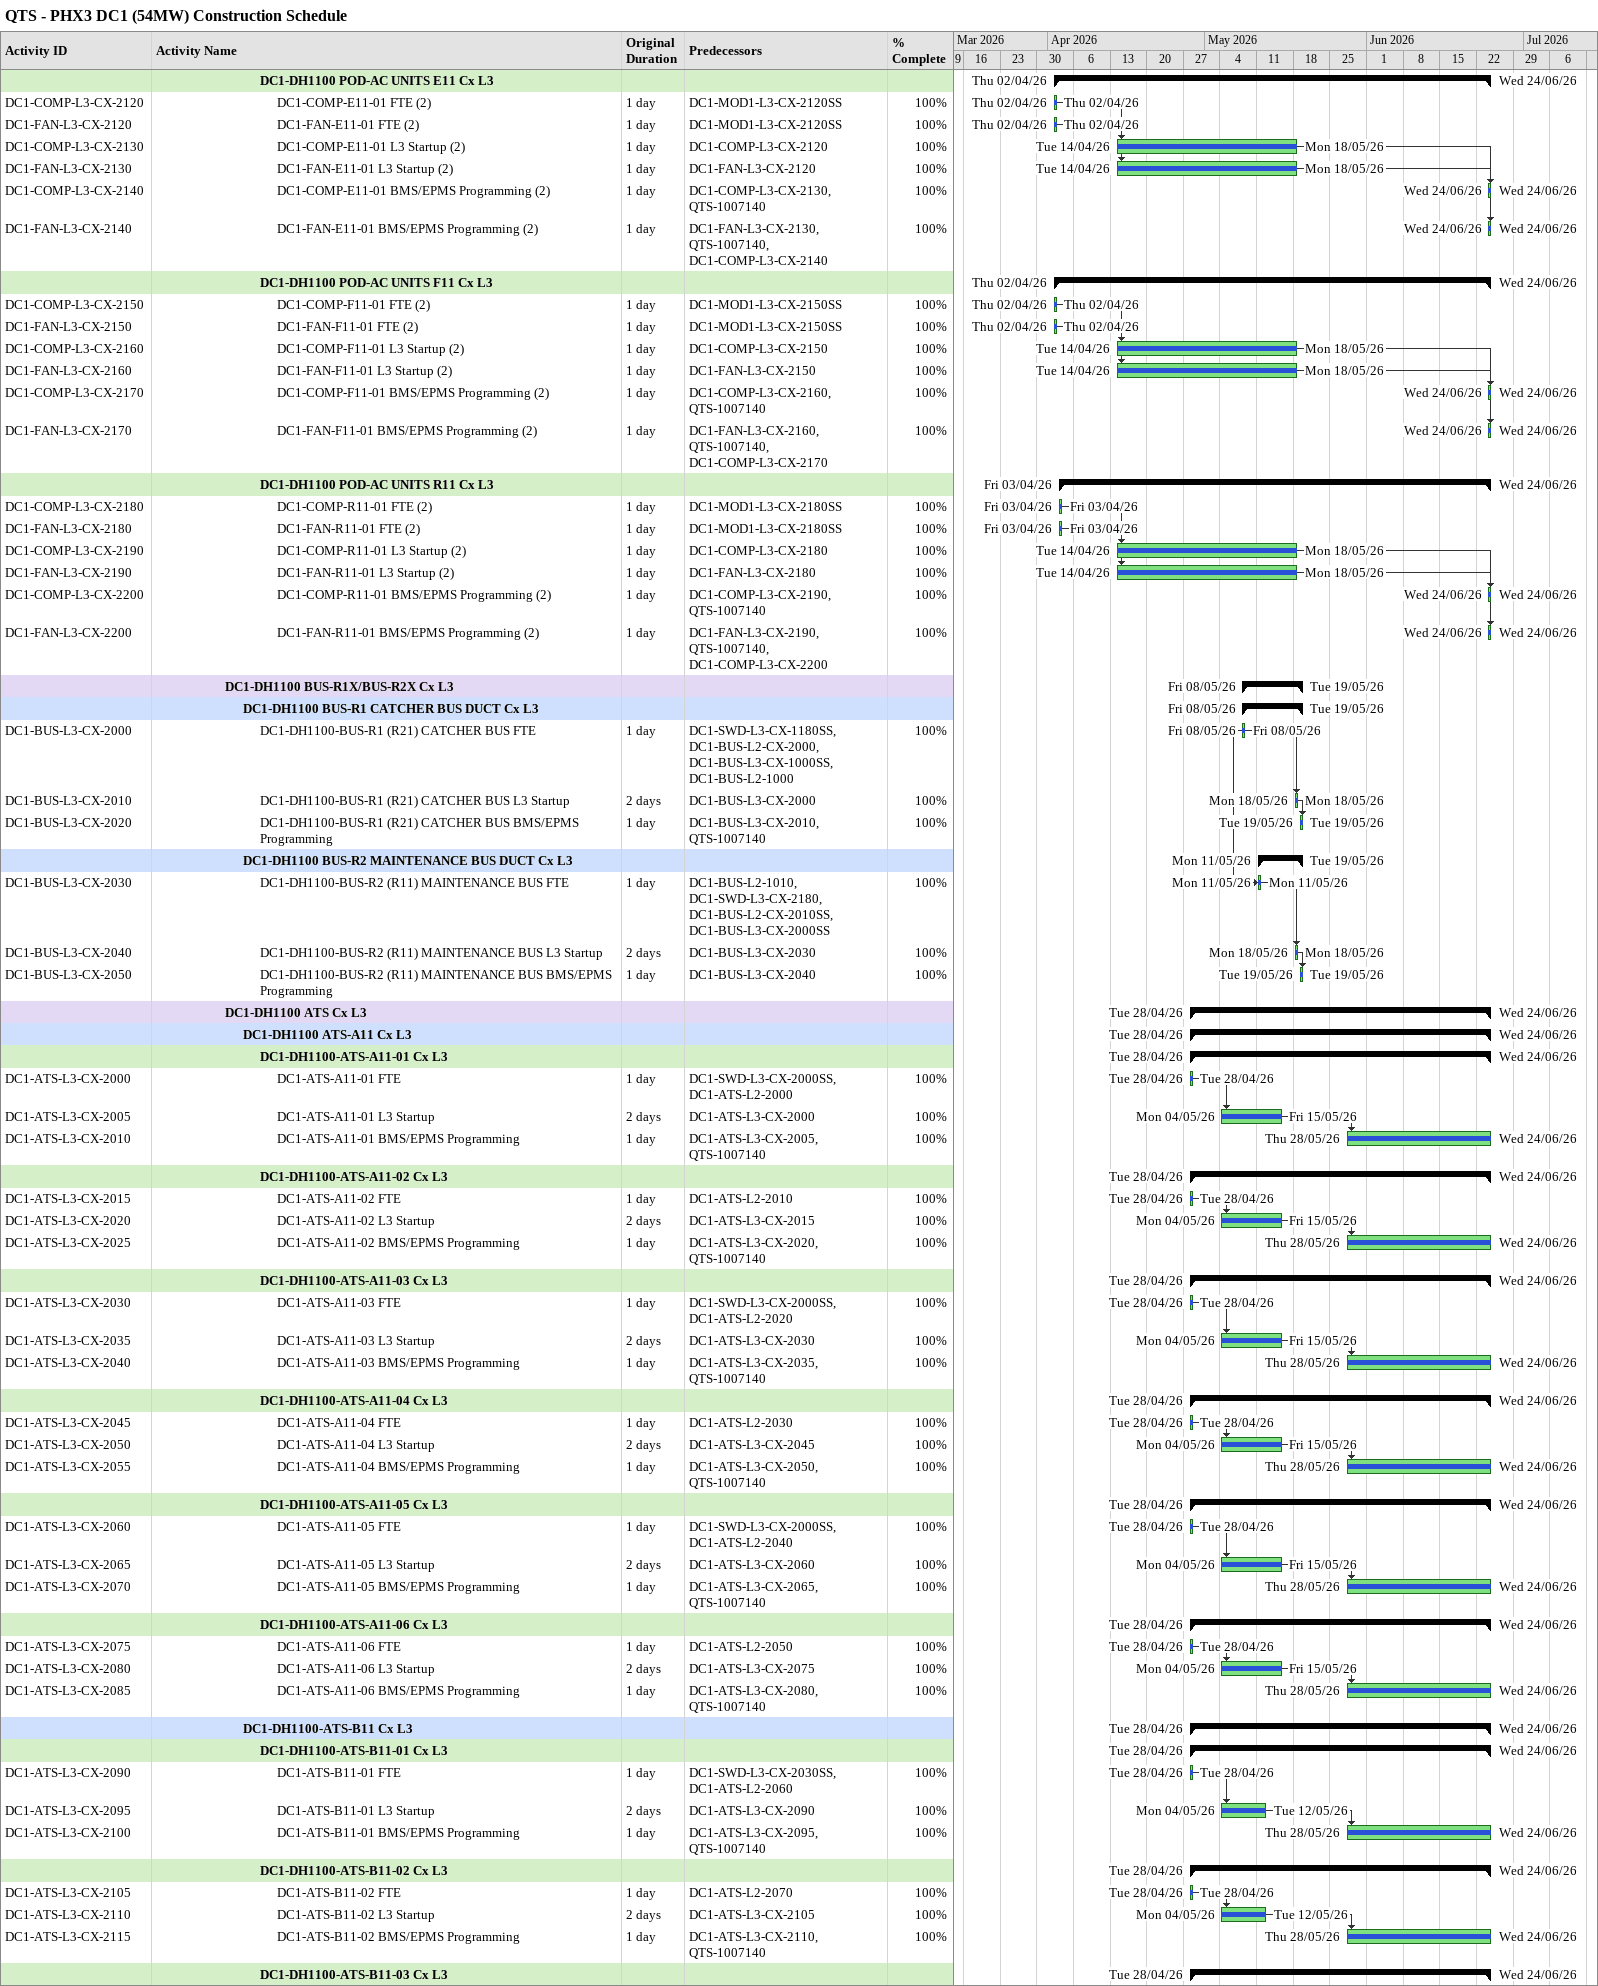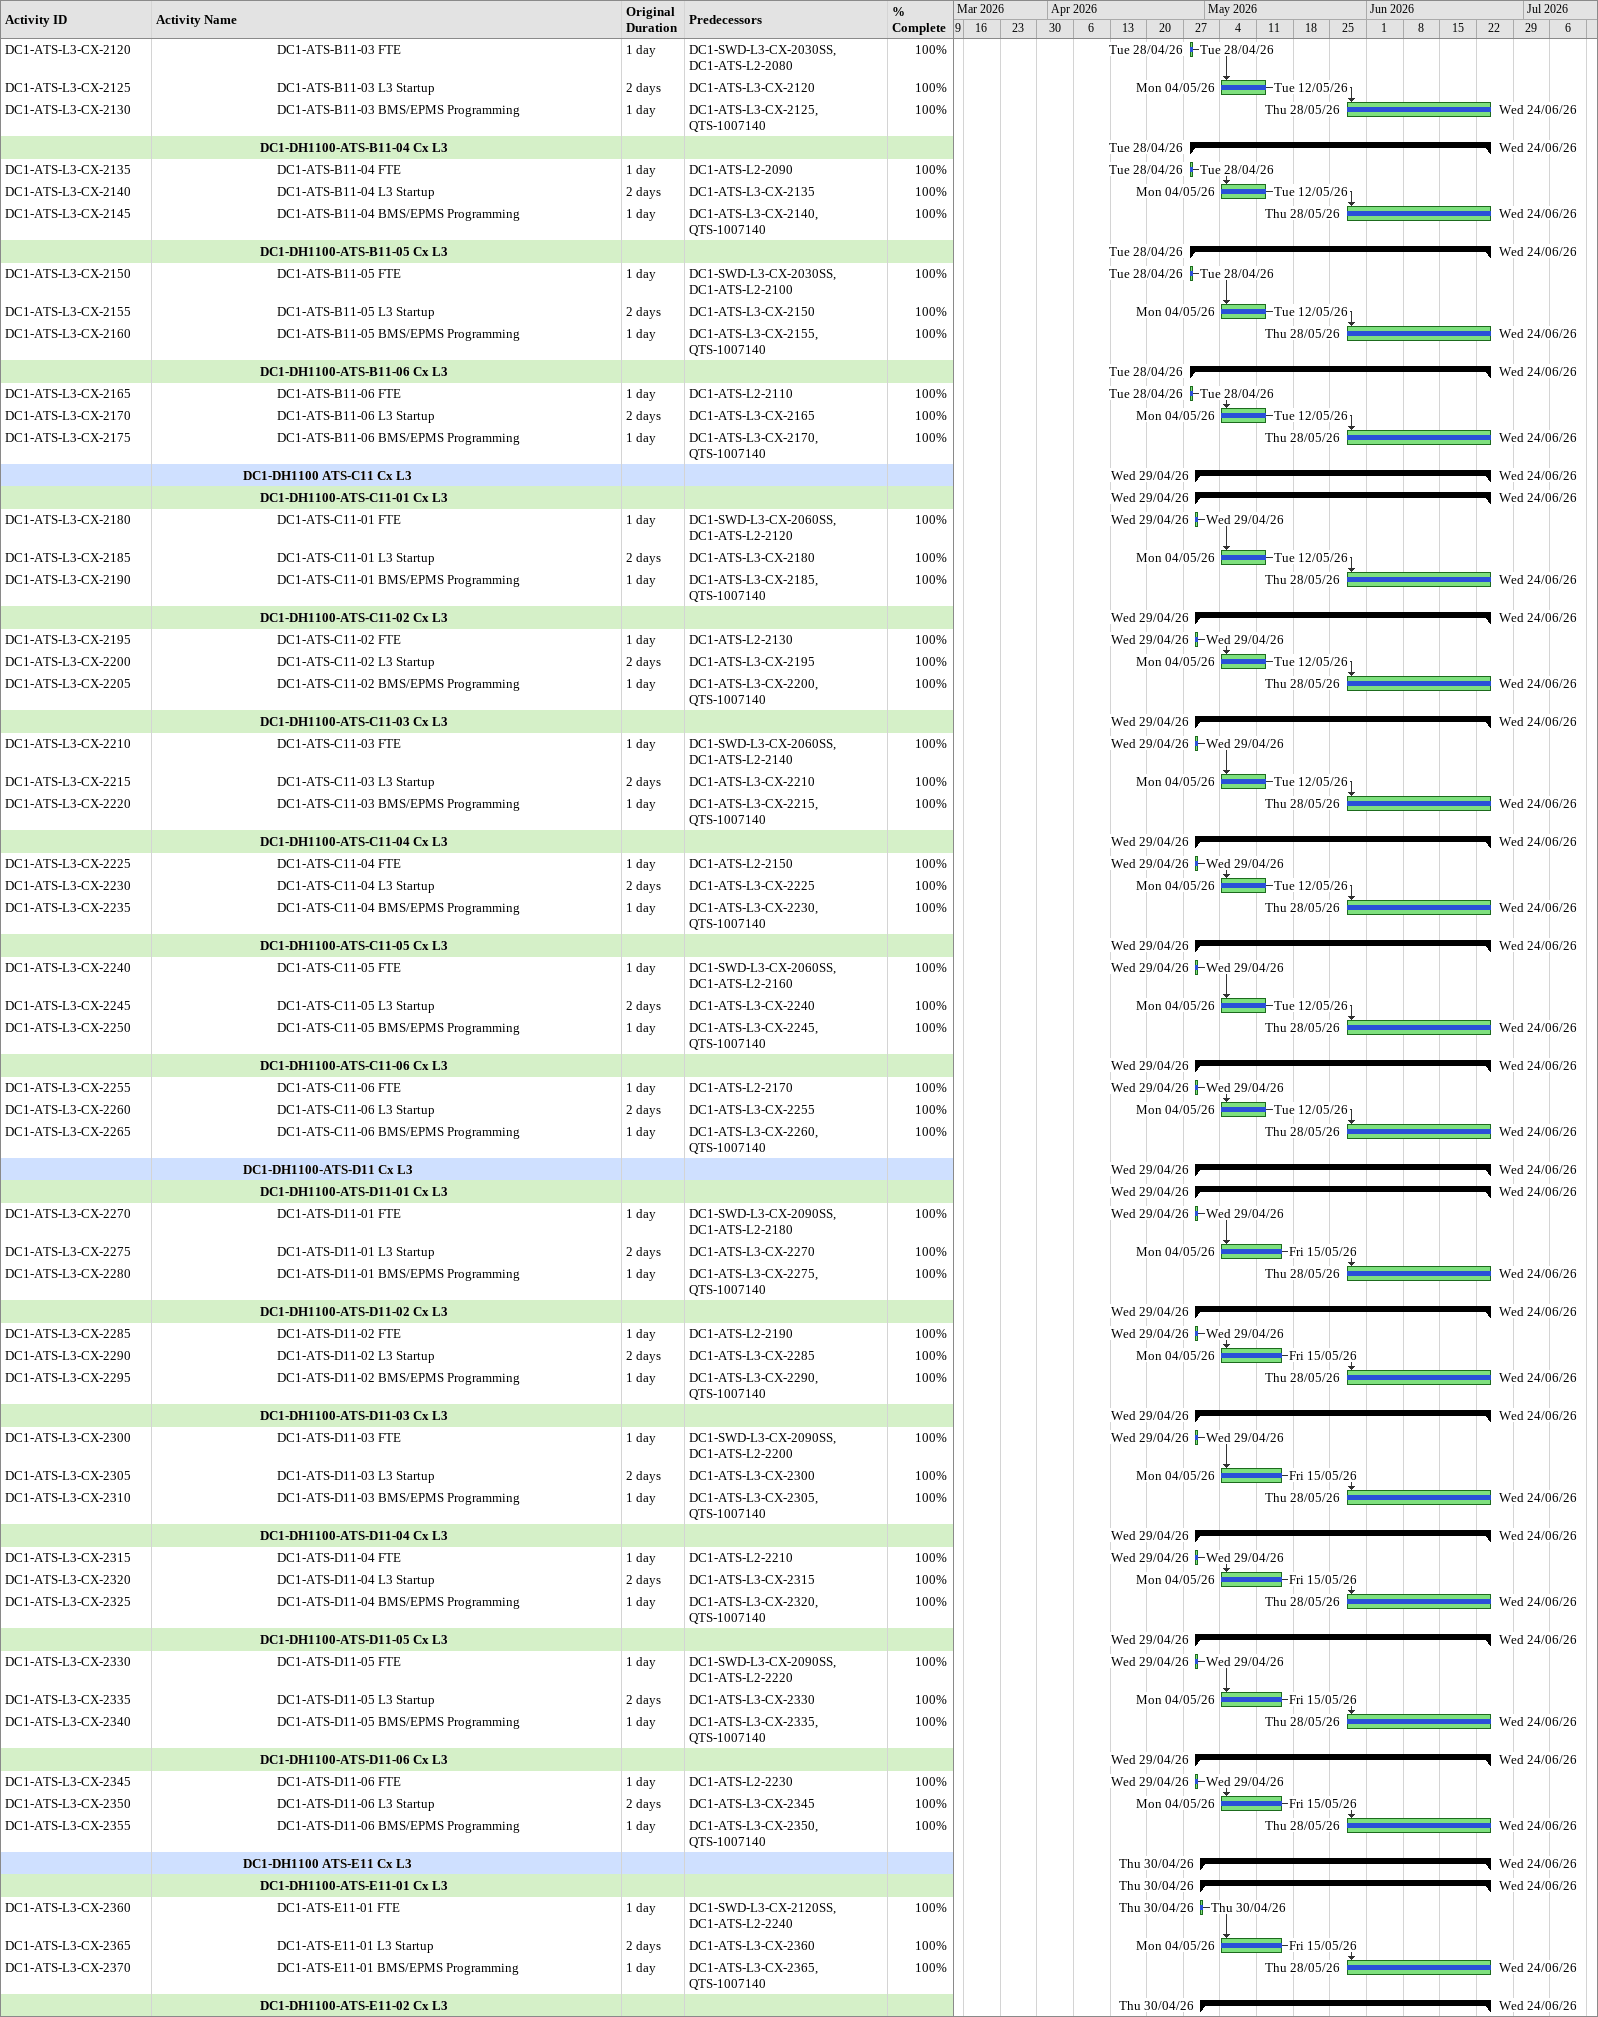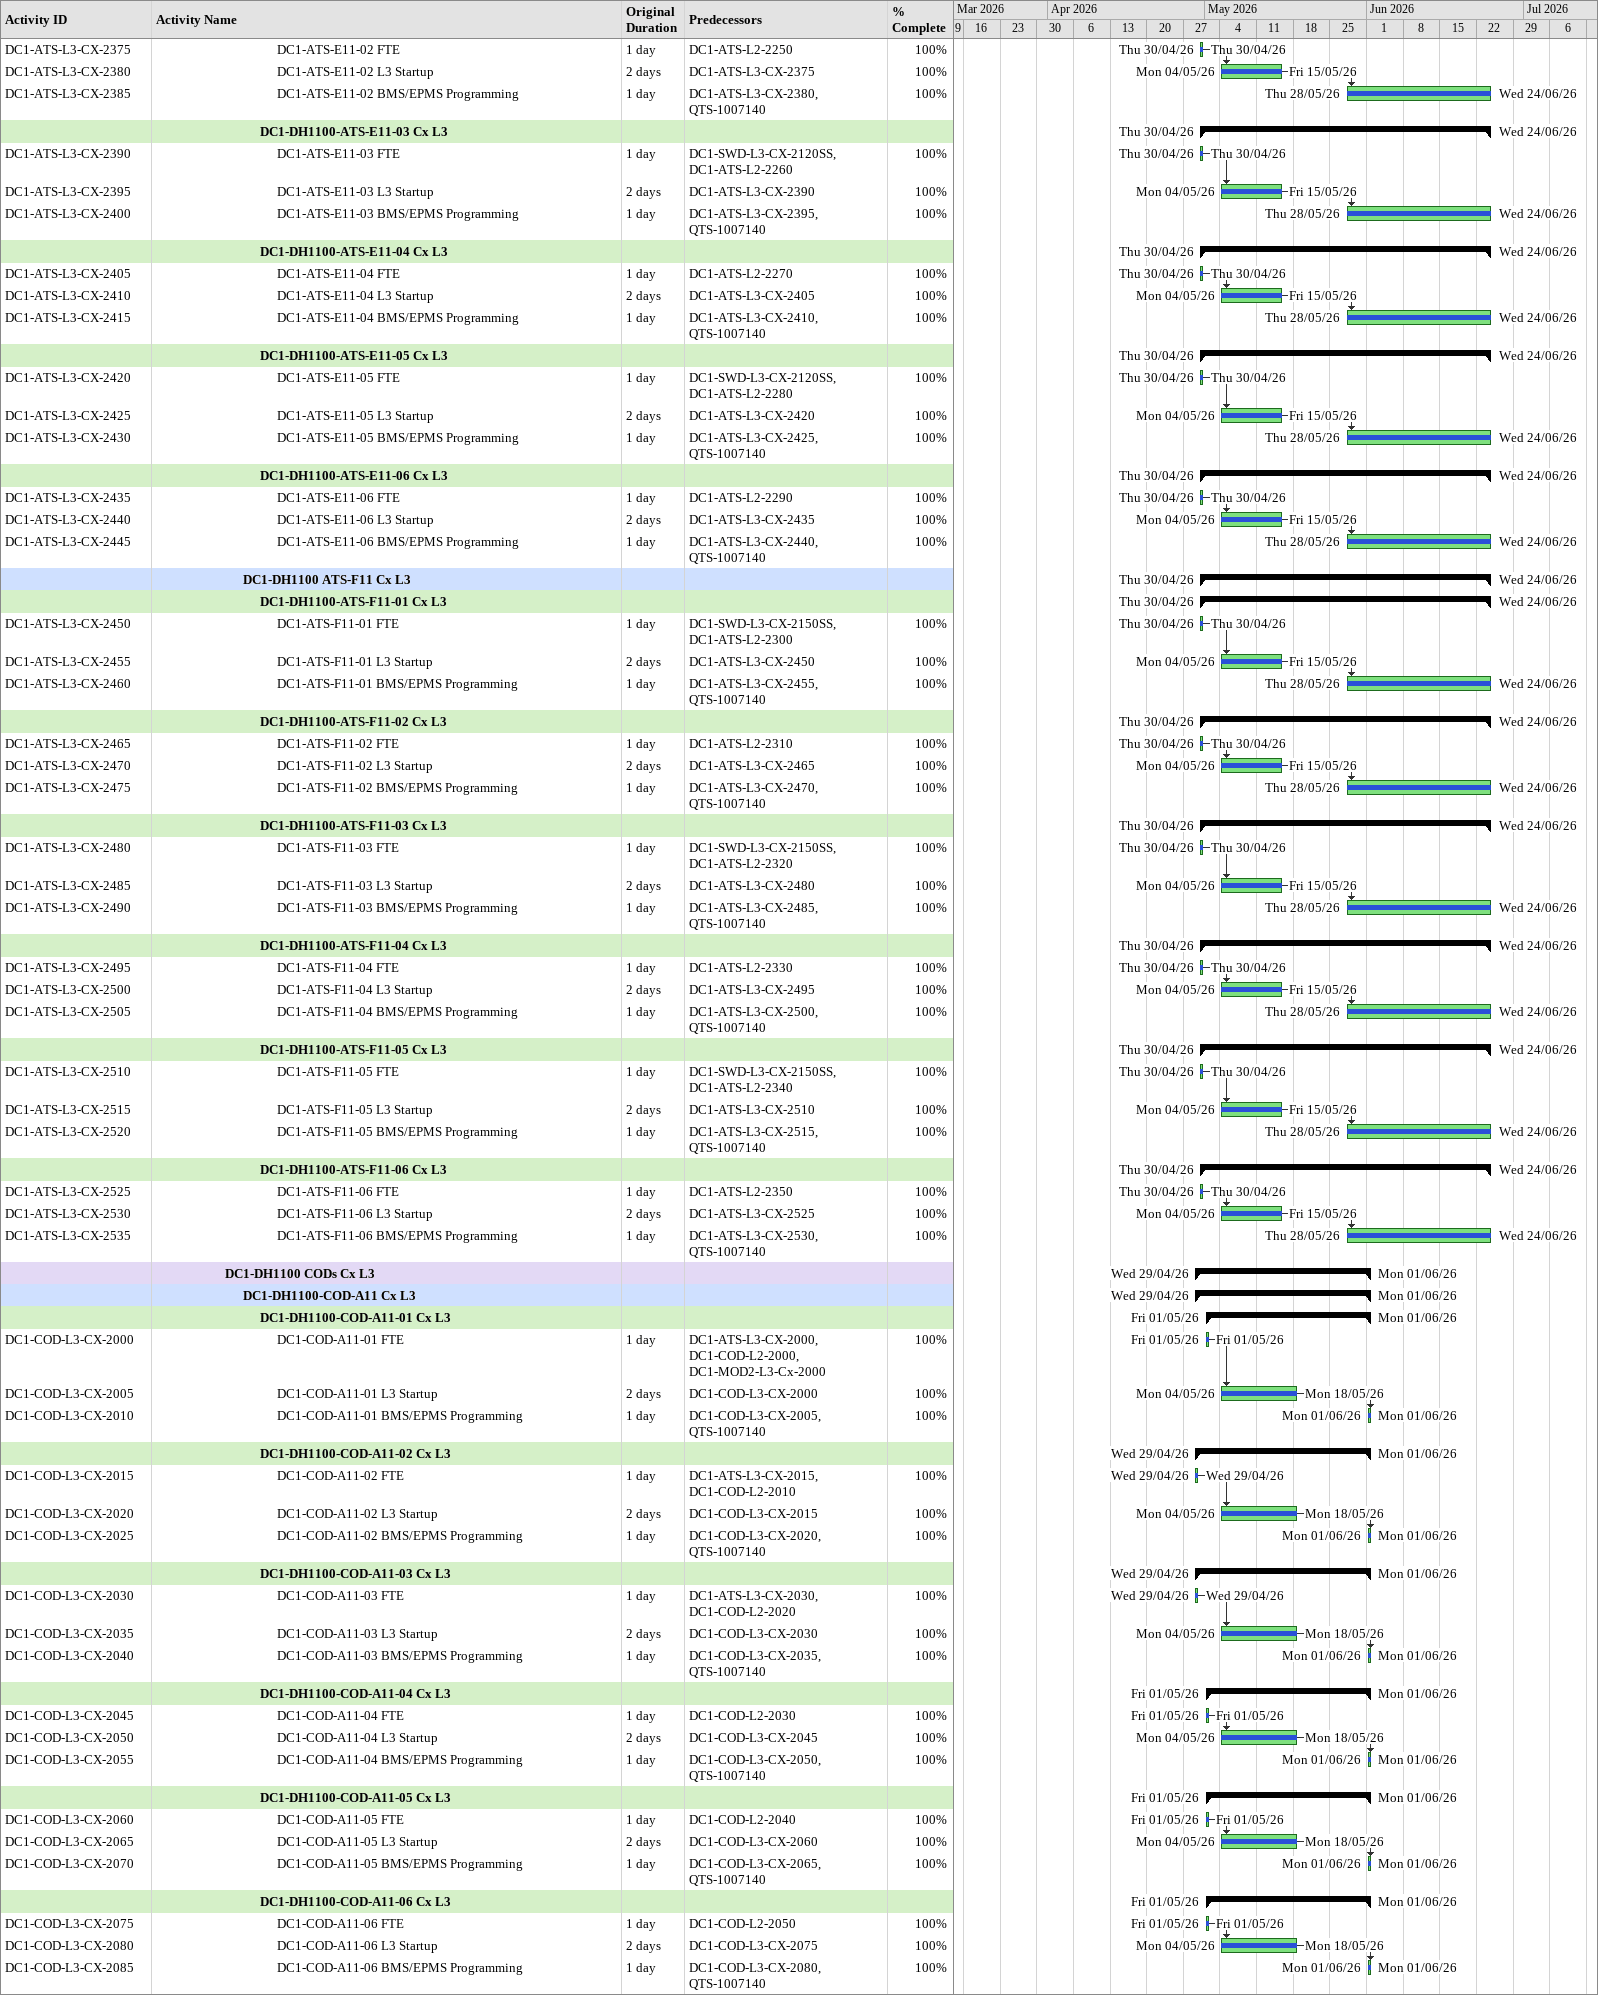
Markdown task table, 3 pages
QTS - PHX3 DC1 (54MW) Construction Schedule

| ID | Level | Task | Original duration | Start | Finish | Predecessors | % complete |
|---|---|---|---|---|---|---|---|
|  | 7 | **DC1-DH1100 POD-AC UNITS E11 Cx L3** |  | 2026-04-02 | 2026-06-24 |  |  |
| DC1-COMP-L3-CX-2120 | 8 | DC1-COMP-E11-01 FTE (2) | 1d | 2026-04-02 | 2026-04-02 | DC1-MOD1-L3-CX-2120SS | 100 |
| DC1-FAN-L3-CX-2120 | 8 | DC1-FAN-E11-01 FTE (2) | 1d | 2026-04-02 | 2026-04-02 | DC1-MOD1-L3-CX-2120SS | 100 |
| DC1-COMP-L3-CX-2130 | 8 | DC1-COMP-E11-01 L3 Startup (2) | 1d | 2026-04-14 | 2026-05-18 | DC1-COMP-L3-CX-2120 | 100 |
| DC1-FAN-L3-CX-2130 | 8 | DC1-FAN-E11-01 L3 Startup (2) | 1d | 2026-04-14 | 2026-05-18 | DC1-FAN-L3-CX-2120 | 100 |
| DC1-COMP-L3-CX-2140 | 8 | DC1-COMP-E11-01 BMS/EPMS Programming (2) | 1d | 2026-06-24 | 2026-06-24 | DC1-COMP-L3-CX-2130, QTS-1007140 | 100 |
| DC1-FAN-L3-CX-2140 | 8 | DC1-FAN-E11-01 BMS/EPMS Programming (2) | 1d | 2026-06-24 | 2026-06-24 | DC1-FAN-L3-CX-2130, QTS-1007140, DC1-COMP-L3-CX-2140 | 100 |
|  | 7 | **DC1-DH1100 POD-AC UNITS F11 Cx L3** |  | 2026-04-02 | 2026-06-24 |  |  |
| DC1-COMP-L3-CX-2150 | 8 | DC1-COMP-F11-01 FTE (2) | 1d | 2026-04-02 | 2026-04-02 | DC1-MOD1-L3-CX-2150SS | 100 |
| DC1-FAN-L3-CX-2150 | 8 | DC1-FAN-F11-01 FTE (2) | 1d | 2026-04-02 | 2026-04-02 | DC1-MOD1-L3-CX-2150SS | 100 |
| DC1-COMP-L3-CX-2160 | 8 | DC1-COMP-F11-01 L3 Startup (2) | 1d | 2026-04-14 | 2026-05-18 | DC1-COMP-L3-CX-2150 | 100 |
| DC1-FAN-L3-CX-2160 | 8 | DC1-FAN-F11-01 L3 Startup (2) | 1d | 2026-04-14 | 2026-05-18 | DC1-FAN-L3-CX-2150 | 100 |
| DC1-COMP-L3-CX-2170 | 8 | DC1-COMP-F11-01 BMS/EPMS Programming (2) | 1d | 2026-06-24 | 2026-06-24 | DC1-COMP-L3-CX-2160, QTS-1007140 | 100 |
| DC1-FAN-L3-CX-2170 | 8 | DC1-FAN-F11-01 BMS/EPMS Programming (2) | 1d | 2026-06-24 | 2026-06-24 | DC1-FAN-L3-CX-2160, QTS-1007140, DC1-COMP-L3-CX-2170 | 100 |
|  | 7 | **DC1-DH1100 POD-AC UNITS R11 Cx L3** |  | 2026-04-03 | 2026-06-24 |  |  |
| DC1-COMP-L3-CX-2180 | 8 | DC1-COMP-R11-01 FTE (2) | 1d | 2026-04-03 | 2026-04-03 | DC1-MOD1-L3-CX-2180SS | 100 |
| DC1-FAN-L3-CX-2180 | 8 | DC1-FAN-R11-01 FTE (2) | 1d | 2026-04-03 | 2026-04-03 | DC1-MOD1-L3-CX-2180SS | 100 |
| DC1-COMP-L3-CX-2190 | 8 | DC1-COMP-R11-01 L3 Startup (2) | 1d | 2026-04-14 | 2026-05-18 | DC1-COMP-L3-CX-2180 | 100 |
| DC1-FAN-L3-CX-2190 | 8 | DC1-FAN-R11-01 L3 Startup (2) | 1d | 2026-04-14 | 2026-05-18 | DC1-FAN-L3-CX-2180 | 100 |
| DC1-COMP-L3-CX-2200 | 8 | DC1-COMP-R11-01 BMS/EPMS Programming (2) | 1d | 2026-06-24 | 2026-06-24 | DC1-COMP-L3-CX-2190, QTS-1007140 | 100 |
| DC1-FAN-L3-CX-2200 | 8 | DC1-FAN-R11-01 BMS/EPMS Programming (2) | 1d | 2026-06-24 | 2026-06-24 | DC1-FAN-L3-CX-2190, QTS-1007140, DC1-COMP-L3-CX-2200 | 100 |
|  | 5 | **DC1-DH1100 BUS-R1X/BUS-R2X Cx L3** |  | 2026-05-08 | 2026-05-19 |  |  |
|  | 6 | **DC1-DH1100 BUS-R1 CATCHER BUS DUCT Cx L3** |  | 2026-05-08 | 2026-05-19 |  |  |
| DC1-BUS-L3-CX-2000 | 7 | DC1-DH1100-BUS-R1 (R21) CATCHER BUS FTE | 1d | 2026-05-08 | 2026-05-08 | DC1-SWD-L3-CX-1180SS, DC1-BUS-L2-CX-2000, DC1-BUS-L3-CX-1000SS, DC1-BUS-L2-1000 | 100 |
| DC1-BUS-L3-CX-2010 | 7 | DC1-DH1100-BUS-R1 (R21) CATCHER BUS L3 Startup | 2d | 2026-05-18 | 2026-05-18 | DC1-BUS-L3-CX-2000 | 100 |
| DC1-BUS-L3-CX-2020 | 7 | DC1-DH1100-BUS-R1 (R21) CATCHER BUS BMS/EPMS Programming | 1d | 2026-05-19 | 2026-05-19 | DC1-BUS-L3-CX-2010, QTS-1007140 | 100 |
|  | 6 | **DC1-DH1100 BUS-R2 MAINTENANCE BUS DUCT Cx L3** |  | 2026-05-11 | 2026-05-19 |  |  |
| DC1-BUS-L3-CX-2030 | 7 | DC1-DH1100-BUS-R2 (R11) MAINTENANCE BUS FTE | 1d | 2026-05-11 | 2026-05-11 | DC1-BUS-L2-1010, DC1-SWD-L3-CX-2180, DC1-BUS-L2-CX-2010SS, DC1-BUS-L3-CX-2000SS | 100 |
| DC1-BUS-L3-CX-2040 | 7 | DC1-DH1100-BUS-R2 (R11) MAINTENANCE BUS L3 Startup | 2d | 2026-05-18 | 2026-05-18 | DC1-BUS-L3-CX-2030 | 100 |
| DC1-BUS-L3-CX-2050 | 7 | DC1-DH1100-BUS-R2 (R11) MAINTENANCE BUS BMS/EPMS Programming | 1d | 2026-05-19 | 2026-05-19 | DC1-BUS-L3-CX-2040 | 100 |
|  | 5 | **DC1-DH1100 ATS Cx L3** |  | 2026-04-28 | 2026-06-24 |  |  |
|  | 6 | **DC1-DH1100 ATS-A11 Cx L3** |  | 2026-04-28 | 2026-06-24 |  |  |
|  | 7 | **DC1-DH1100-ATS-A11-01 Cx L3** |  | 2026-04-28 | 2026-06-24 |  |  |
| DC1-ATS-L3-CX-2000 | 8 | DC1-ATS-A11-01 FTE | 1d | 2026-04-28 | 2026-04-28 | DC1-SWD-L3-CX-2000SS, DC1-ATS-L2-2000 | 100 |
| DC1-ATS-L3-CX-2005 | 8 | DC1-ATS-A11-01 L3 Startup | 2d | 2026-05-04 | 2026-05-15 | DC1-ATS-L3-CX-2000 | 100 |
| DC1-ATS-L3-CX-2010 | 8 | DC1-ATS-A11-01 BMS/EPMS Programming | 1d | 2026-05-28 | 2026-06-24 | DC1-ATS-L3-CX-2005, QTS-1007140 | 100 |
|  | 7 | **DC1-DH1100-ATS-A11-02 Cx L3** |  | 2026-04-28 | 2026-06-24 |  |  |
| DC1-ATS-L3-CX-2015 | 8 | DC1-ATS-A11-02 FTE | 1d | 2026-04-28 | 2026-04-28 | DC1-ATS-L2-2010 | 100 |
| DC1-ATS-L3-CX-2020 | 8 | DC1-ATS-A11-02 L3 Startup | 2d | 2026-05-04 | 2026-05-15 | DC1-ATS-L3-CX-2015 | 100 |
| DC1-ATS-L3-CX-2025 | 8 | DC1-ATS-A11-02 BMS/EPMS Programming | 1d | 2026-05-28 | 2026-06-24 | DC1-ATS-L3-CX-2020, QTS-1007140 | 100 |
|  | 7 | **DC1-DH1100-ATS-A11-03 Cx L3** |  | 2026-04-28 | 2026-06-24 |  |  |
| DC1-ATS-L3-CX-2030 | 8 | DC1-ATS-A11-03 FTE | 1d | 2026-04-28 | 2026-04-28 | DC1-SWD-L3-CX-2000SS, DC1-ATS-L2-2020 | 100 |
| DC1-ATS-L3-CX-2035 | 8 | DC1-ATS-A11-03 L3 Startup | 2d | 2026-05-04 | 2026-05-15 | DC1-ATS-L3-CX-2030 | 100 |
| DC1-ATS-L3-CX-2040 | 8 | DC1-ATS-A11-03 BMS/EPMS Programming | 1d | 2026-05-28 | 2026-06-24 | DC1-ATS-L3-CX-2035, QTS-1007140 | 100 |
|  | 7 | **DC1-DH1100-ATS-A11-04 Cx L3** |  | 2026-04-28 | 2026-06-24 |  |  |
| DC1-ATS-L3-CX-2045 | 8 | DC1-ATS-A11-04 FTE | 1d | 2026-04-28 | 2026-04-28 | DC1-ATS-L2-2030 | 100 |
| DC1-ATS-L3-CX-2050 | 8 | DC1-ATS-A11-04 L3 Startup | 2d | 2026-05-04 | 2026-05-15 | DC1-ATS-L3-CX-2045 | 100 |
| DC1-ATS-L3-CX-2055 | 8 | DC1-ATS-A11-04 BMS/EPMS Programming | 1d | 2026-05-28 | 2026-06-24 | DC1-ATS-L3-CX-2050, QTS-1007140 | 100 |
|  | 7 | **DC1-DH1100-ATS-A11-05 Cx L3** |  | 2026-04-28 | 2026-06-24 |  |  |
| DC1-ATS-L3-CX-2060 | 8 | DC1-ATS-A11-05 FTE | 1d | 2026-04-28 | 2026-04-28 | DC1-SWD-L3-CX-2000SS, DC1-ATS-L2-2040 | 100 |
| DC1-ATS-L3-CX-2065 | 8 | DC1-ATS-A11-05 L3 Startup | 2d | 2026-05-04 | 2026-05-15 | DC1-ATS-L3-CX-2060 | 100 |
| DC1-ATS-L3-CX-2070 | 8 | DC1-ATS-A11-05 BMS/EPMS Programming | 1d | 2026-05-28 | 2026-06-24 | DC1-ATS-L3-CX-2065, QTS-1007140 | 100 |
|  | 7 | **DC1-DH1100-ATS-A11-06 Cx L3** |  | 2026-04-28 | 2026-06-24 |  |  |
| DC1-ATS-L3-CX-2075 | 8 | DC1-ATS-A11-06 FTE | 1d | 2026-04-28 | 2026-04-28 | DC1-ATS-L2-2050 | 100 |
| DC1-ATS-L3-CX-2080 | 8 | DC1-ATS-A11-06 L3 Startup | 2d | 2026-05-04 | 2026-05-15 | DC1-ATS-L3-CX-2075 | 100 |
| DC1-ATS-L3-CX-2085 | 8 | DC1-ATS-A11-06 BMS/EPMS Programming | 1d | 2026-05-28 | 2026-06-24 | DC1-ATS-L3-CX-2080, QTS-1007140 | 100 |
|  | 6 | **DC1-DH1100-ATS-B11 Cx L3** |  | 2026-04-28 | 2026-06-24 |  |  |
|  | 7 | **DC1-DH1100-ATS-B11-01 Cx L3** |  | 2026-04-28 | 2026-06-24 |  |  |
| DC1-ATS-L3-CX-2090 | 8 | DC1-ATS-B11-01 FTE | 1d | 2026-04-28 | 2026-04-28 | DC1-SWD-L3-CX-2030SS, DC1-ATS-L2-2060 | 100 |
| DC1-ATS-L3-CX-2095 | 8 | DC1-ATS-B11-01 L3 Startup | 2d | 2026-05-04 | 2026-05-12 | DC1-ATS-L3-CX-2090 | 100 |
| DC1-ATS-L3-CX-2100 | 8 | DC1-ATS-B11-01 BMS/EPMS Programming | 1d | 2026-05-28 | 2026-06-24 | DC1-ATS-L3-CX-2095, QTS-1007140 | 100 |
|  | 7 | **DC1-DH1100-ATS-B11-02 Cx L3** |  | 2026-04-28 | 2026-06-24 |  |  |
| DC1-ATS-L3-CX-2105 | 8 | DC1-ATS-B11-02 FTE | 1d | 2026-04-28 | 2026-04-28 | DC1-ATS-L2-2070 | 100 |
| DC1-ATS-L3-CX-2110 | 8 | DC1-ATS-B11-02 L3 Startup | 2d | 2026-05-04 | 2026-05-12 | DC1-ATS-L3-CX-2105 | 100 |
| DC1-ATS-L3-CX-2115 | 8 | DC1-ATS-B11-02 BMS/EPMS Programming | 1d | 2026-05-28 | 2026-06-24 | DC1-ATS-L3-CX-2110, QTS-1007140 | 100 |
|  | 7 | **DC1-DH1100-ATS-B11-03 Cx L3** |  | 2026-04-28 | 2026-06-24 |  |  |
| DC1-ATS-L3-CX-2120 | 8 | DC1-ATS-B11-03 FTE | 1d | 2026-04-28 | 2026-04-28 | DC1-SWD-L3-CX-2030SS, DC1-ATS-L2-2080 | 100 |
| DC1-ATS-L3-CX-2125 | 8 | DC1-ATS-B11-03 L3 Startup | 2d | 2026-05-04 | 2026-05-12 | DC1-ATS-L3-CX-2120 | 100 |
| DC1-ATS-L3-CX-2130 | 8 | DC1-ATS-B11-03 BMS/EPMS Programming | 1d | 2026-05-28 | 2026-06-24 | DC1-ATS-L3-CX-2125, QTS-1007140 | 100 |
|  | 7 | **DC1-DH1100-ATS-B11-04 Cx L3** |  | 2026-04-28 | 2026-06-24 |  |  |
| DC1-ATS-L3-CX-2135 | 8 | DC1-ATS-B11-04 FTE | 1d | 2026-04-28 | 2026-04-28 | DC1-ATS-L2-2090 | 100 |
| DC1-ATS-L3-CX-2140 | 8 | DC1-ATS-B11-04 L3 Startup | 2d | 2026-05-04 | 2026-05-12 | DC1-ATS-L3-CX-2135 | 100 |
| DC1-ATS-L3-CX-2145 | 8 | DC1-ATS-B11-04 BMS/EPMS Programming | 1d | 2026-05-28 | 2026-06-24 | DC1-ATS-L3-CX-2140, QTS-1007140 | 100 |
|  | 7 | **DC1-DH1100-ATS-B11-05 Cx L3** |  | 2026-04-28 | 2026-06-24 |  |  |
| DC1-ATS-L3-CX-2150 | 8 | DC1-ATS-B11-05 FTE | 1d | 2026-04-28 | 2026-04-28 | DC1-SWD-L3-CX-2030SS, DC1-ATS-L2-2100 | 100 |
| DC1-ATS-L3-CX-2155 | 8 | DC1-ATS-B11-05 L3 Startup | 2d | 2026-05-04 | 2026-05-12 | DC1-ATS-L3-CX-2150 | 100 |
| DC1-ATS-L3-CX-2160 | 8 | DC1-ATS-B11-05 BMS/EPMS Programming | 1d | 2026-05-28 | 2026-06-24 | DC1-ATS-L3-CX-2155, QTS-1007140 | 100 |
|  | 7 | **DC1-DH1100-ATS-B11-06 Cx L3** |  | 2026-04-28 | 2026-06-24 |  |  |
| DC1-ATS-L3-CX-2165 | 8 | DC1-ATS-B11-06 FTE | 1d | 2026-04-28 | 2026-04-28 | DC1-ATS-L2-2110 | 100 |
| DC1-ATS-L3-CX-2170 | 8 | DC1-ATS-B11-06 L3 Startup | 2d | 2026-05-04 | 2026-05-12 | DC1-ATS-L3-CX-2165 | 100 |
| DC1-ATS-L3-CX-2175 | 8 | DC1-ATS-B11-06 BMS/EPMS Programming | 1d | 2026-05-28 | 2026-06-24 | DC1-ATS-L3-CX-2170, QTS-1007140 | 100 |
|  | 6 | **DC1-DH1100 ATS-C11 Cx L3** |  | 2026-04-29 | 2026-06-24 |  |  |
|  | 7 | **DC1-DH1100-ATS-C11-01 Cx L3** |  | 2026-04-29 | 2026-06-24 |  |  |
| DC1-ATS-L3-CX-2180 | 8 | DC1-ATS-C11-01 FTE | 1d | 2026-04-29 | 2026-04-29 | DC1-SWD-L3-CX-2060SS, DC1-ATS-L2-2120 | 100 |
| DC1-ATS-L3-CX-2185 | 8 | DC1-ATS-C11-01 L3 Startup | 2d | 2026-05-04 | 2026-05-12 | DC1-ATS-L3-CX-2180 | 100 |
| DC1-ATS-L3-CX-2190 | 8 | DC1-ATS-C11-01 BMS/EPMS Programming | 1d | 2026-05-28 | 2026-06-24 | DC1-ATS-L3-CX-2185, QTS-1007140 | 100 |
|  | 7 | **DC1-DH1100-ATS-C11-02 Cx L3** |  | 2026-04-29 | 2026-06-24 |  |  |
| DC1-ATS-L3-CX-2195 | 8 | DC1-ATS-C11-02 FTE | 1d | 2026-04-29 | 2026-04-29 | DC1-ATS-L2-2130 | 100 |
| DC1-ATS-L3-CX-2200 | 8 | DC1-ATS-C11-02 L3 Startup | 2d | 2026-05-04 | 2026-05-12 | DC1-ATS-L3-CX-2195 | 100 |
| DC1-ATS-L3-CX-2205 | 8 | DC1-ATS-C11-02 BMS/EPMS Programming | 1d | 2026-05-28 | 2026-06-24 | DC1-ATS-L3-CX-2200, QTS-1007140 | 100 |
|  | 7 | **DC1-DH1100-ATS-C11-03 Cx L3** |  | 2026-04-29 | 2026-06-24 |  |  |
| DC1-ATS-L3-CX-2210 | 8 | DC1-ATS-C11-03 FTE | 1d | 2026-04-29 | 2026-04-29 | DC1-SWD-L3-CX-2060SS, DC1-ATS-L2-2140 | 100 |
| DC1-ATS-L3-CX-2215 | 8 | DC1-ATS-C11-03 L3 Startup | 2d | 2026-05-04 | 2026-05-12 | DC1-ATS-L3-CX-2210 | 100 |
| DC1-ATS-L3-CX-2220 | 8 | DC1-ATS-C11-03 BMS/EPMS Programming | 1d | 2026-05-28 | 2026-06-24 | DC1-ATS-L3-CX-2215, QTS-1007140 | 100 |
|  | 7 | **DC1-DH1100-ATS-C11-04 Cx L3** |  | 2026-04-29 | 2026-06-24 |  |  |
| DC1-ATS-L3-CX-2225 | 8 | DC1-ATS-C11-04 FTE | 1d | 2026-04-29 | 2026-04-29 | DC1-ATS-L2-2150 | 100 |
| DC1-ATS-L3-CX-2230 | 8 | DC1-ATS-C11-04 L3 Startup | 2d | 2026-05-04 | 2026-05-12 | DC1-ATS-L3-CX-2225 | 100 |
| DC1-ATS-L3-CX-2235 | 8 | DC1-ATS-C11-04 BMS/EPMS Programming | 1d | 2026-05-28 | 2026-06-24 | DC1-ATS-L3-CX-2230, QTS-1007140 | 100 |
|  | 7 | **DC1-DH1100-ATS-C11-05 Cx L3** |  | 2026-04-29 | 2026-06-24 |  |  |
| DC1-ATS-L3-CX-2240 | 8 | DC1-ATS-C11-05 FTE | 1d | 2026-04-29 | 2026-04-29 | DC1-SWD-L3-CX-2060SS, DC1-ATS-L2-2160 | 100 |
| DC1-ATS-L3-CX-2245 | 8 | DC1-ATS-C11-05 L3 Startup | 2d | 2026-05-04 | 2026-05-12 | DC1-ATS-L3-CX-2240 | 100 |
| DC1-ATS-L3-CX-2250 | 8 | DC1-ATS-C11-05 BMS/EPMS Programming | 1d | 2026-05-28 | 2026-06-24 | DC1-ATS-L3-CX-2245, QTS-1007140 | 100 |
|  | 7 | **DC1-DH1100-ATS-C11-06 Cx L3** |  | 2026-04-29 | 2026-06-24 |  |  |
| DC1-ATS-L3-CX-2255 | 8 | DC1-ATS-C11-06 FTE | 1d | 2026-04-29 | 2026-04-29 | DC1-ATS-L2-2170 | 100 |
| DC1-ATS-L3-CX-2260 | 8 | DC1-ATS-C11-06 L3 Startup | 2d | 2026-05-04 | 2026-05-12 | DC1-ATS-L3-CX-2255 | 100 |
| DC1-ATS-L3-CX-2265 | 8 | DC1-ATS-C11-06 BMS/EPMS Programming | 1d | 2026-05-28 | 2026-06-24 | DC1-ATS-L3-CX-2260, QTS-1007140 | 100 |
|  | 6 | **DC1-DH1100-ATS-D11 Cx L3** |  | 2026-04-29 | 2026-06-24 |  |  |
|  | 7 | **DC1-DH1100-ATS-D11-01 Cx L3** |  | 2026-04-29 | 2026-06-24 |  |  |
| DC1-ATS-L3-CX-2270 | 8 | DC1-ATS-D11-01 FTE | 1d | 2026-04-29 | 2026-04-29 | DC1-SWD-L3-CX-2090SS, DC1-ATS-L2-2180 | 100 |
| DC1-ATS-L3-CX-2275 | 8 | DC1-ATS-D11-01 L3 Startup | 2d | 2026-05-04 | 2026-05-15 | DC1-ATS-L3-CX-2270 | 100 |
| DC1-ATS-L3-CX-2280 | 8 | DC1-ATS-D11-01 BMS/EPMS Programming | 1d | 2026-05-28 | 2026-06-24 | DC1-ATS-L3-CX-2275, QTS-1007140 | 100 |
|  | 7 | **DC1-DH1100-ATS-D11-02 Cx L3** |  | 2026-04-29 | 2026-06-24 |  |  |
| DC1-ATS-L3-CX-2285 | 8 | DC1-ATS-D11-02 FTE | 1d | 2026-04-29 | 2026-04-29 | DC1-ATS-L2-2190 | 100 |
| DC1-ATS-L3-CX-2290 | 8 | DC1-ATS-D11-02 L3 Startup | 2d | 2026-05-04 | 2026-05-15 | DC1-ATS-L3-CX-2285 | 100 |
| DC1-ATS-L3-CX-2295 | 8 | DC1-ATS-D11-02 BMS/EPMS Programming | 1d | 2026-05-28 | 2026-06-24 | DC1-ATS-L3-CX-2290, QTS-1007140 | 100 |
|  | 7 | **DC1-DH1100-ATS-D11-03 Cx L3** |  | 2026-04-29 | 2026-06-24 |  |  |
| DC1-ATS-L3-CX-2300 | 8 | DC1-ATS-D11-03 FTE | 1d | 2026-04-29 | 2026-04-29 | DC1-SWD-L3-CX-2090SS, DC1-ATS-L2-2200 | 100 |
| DC1-ATS-L3-CX-2305 | 8 | DC1-ATS-D11-03 L3 Startup | 2d | 2026-05-04 | 2026-05-15 | DC1-ATS-L3-CX-2300 | 100 |
| DC1-ATS-L3-CX-2310 | 8 | DC1-ATS-D11-03 BMS/EPMS Programming | 1d | 2026-05-28 | 2026-06-24 | DC1-ATS-L3-CX-2305, QTS-1007140 | 100 |
|  | 7 | **DC1-DH1100-ATS-D11-04 Cx L3** |  | 2026-04-29 | 2026-06-24 |  |  |
| DC1-ATS-L3-CX-2315 | 8 | DC1-ATS-D11-04 FTE | 1d | 2026-04-29 | 2026-04-29 | DC1-ATS-L2-2210 | 100 |
| DC1-ATS-L3-CX-2320 | 8 | DC1-ATS-D11-04 L3 Startup | 2d | 2026-05-04 | 2026-05-15 | DC1-ATS-L3-CX-2315 | 100 |
| DC1-ATS-L3-CX-2325 | 8 | DC1-ATS-D11-04 BMS/EPMS Programming | 1d | 2026-05-28 | 2026-06-24 | DC1-ATS-L3-CX-2320, QTS-1007140 | 100 |
|  | 7 | **DC1-DH1100-ATS-D11-05 Cx L3** |  | 2026-04-29 | 2026-06-24 |  |  |
| DC1-ATS-L3-CX-2330 | 8 | DC1-ATS-D11-05 FTE | 1d | 2026-04-29 | 2026-04-29 | DC1-SWD-L3-CX-2090SS, DC1-ATS-L2-2220 | 100 |
| DC1-ATS-L3-CX-2335 | 8 | DC1-ATS-D11-05 L3 Startup | 2d | 2026-05-04 | 2026-05-15 | DC1-ATS-L3-CX-2330 | 100 |
| DC1-ATS-L3-CX-2340 | 8 | DC1-ATS-D11-05 BMS/EPMS Programming | 1d | 2026-05-28 | 2026-06-24 | DC1-ATS-L3-CX-2335, QTS-1007140 | 100 |
|  | 7 | **DC1-DH1100-ATS-D11-06 Cx L3** |  | 2026-04-29 | 2026-06-24 |  |  |
| DC1-ATS-L3-CX-2345 | 8 | DC1-ATS-D11-06 FTE | 1d | 2026-04-29 | 2026-04-29 | DC1-ATS-L2-2230 | 100 |
| DC1-ATS-L3-CX-2350 | 8 | DC1-ATS-D11-06 L3 Startup | 2d | 2026-05-04 | 2026-05-15 | DC1-ATS-L3-CX-2345 | 100 |
| DC1-ATS-L3-CX-2355 | 8 | DC1-ATS-D11-06 BMS/EPMS Programming | 1d | 2026-05-28 | 2026-06-24 | DC1-ATS-L3-CX-2350, QTS-1007140 | 100 |
|  | 6 | **DC1-DH1100 ATS-E11 Cx L3** |  | 2026-04-30 | 2026-06-24 |  |  |
|  | 7 | **DC1-DH1100-ATS-E11-01 Cx L3** |  | 2026-04-30 | 2026-06-24 |  |  |
| DC1-ATS-L3-CX-2360 | 8 | DC1-ATS-E11-01 FTE | 1d | 2026-04-30 | 2026-04-30 | DC1-SWD-L3-CX-2120SS, DC1-ATS-L2-2240 | 100 |
| DC1-ATS-L3-CX-2365 | 8 | DC1-ATS-E11-01 L3 Startup | 2d | 2026-05-04 | 2026-05-15 | DC1-ATS-L3-CX-2360 | 100 |
| DC1-ATS-L3-CX-2370 | 8 | DC1-ATS-E11-01 BMS/EPMS Programming | 1d | 2026-05-28 | 2026-06-24 | DC1-ATS-L3-CX-2365, QTS-1007140 | 100 |
|  | 7 | **DC1-DH1100-ATS-E11-02 Cx L3** |  | 2026-04-30 | 2026-06-24 |  |  |
| DC1-ATS-L3-CX-2375 | 8 | DC1-ATS-E11-02 FTE | 1d | 2026-04-30 | 2026-04-30 | DC1-ATS-L2-2250 | 100 |
| DC1-ATS-L3-CX-2380 | 8 | DC1-ATS-E11-02 L3 Startup | 2d | 2026-05-04 | 2026-05-15 | DC1-ATS-L3-CX-2375 | 100 |
| DC1-ATS-L3-CX-2385 | 8 | DC1-ATS-E11-02 BMS/EPMS Programming | 1d | 2026-05-28 | 2026-06-24 | DC1-ATS-L3-CX-2380, QTS-1007140 | 100 |
|  | 7 | **DC1-DH1100-ATS-E11-03 Cx L3** |  | 2026-04-30 | 2026-06-24 |  |  |
| DC1-ATS-L3-CX-2390 | 8 | DC1-ATS-E11-03 FTE | 1d | 2026-04-30 | 2026-04-30 | DC1-SWD-L3-CX-2120SS, DC1-ATS-L2-2260 | 100 |
| DC1-ATS-L3-CX-2395 | 8 | DC1-ATS-E11-03 L3 Startup | 2d | 2026-05-04 | 2026-05-15 | DC1-ATS-L3-CX-2390 | 100 |
| DC1-ATS-L3-CX-2400 | 8 | DC1-ATS-E11-03 BMS/EPMS Programming | 1d | 2026-05-28 | 2026-06-24 | DC1-ATS-L3-CX-2395, QTS-1007140 | 100 |
|  | 7 | **DC1-DH1100-ATS-E11-04 Cx L3** |  | 2026-04-30 | 2026-06-24 |  |  |
| DC1-ATS-L3-CX-2405 | 8 | DC1-ATS-E11-04 FTE | 1d | 2026-04-30 | 2026-04-30 | DC1-ATS-L2-2270 | 100 |
| DC1-ATS-L3-CX-2410 | 8 | DC1-ATS-E11-04 L3 Startup | 2d | 2026-05-04 | 2026-05-15 | DC1-ATS-L3-CX-2405 | 100 |
| DC1-ATS-L3-CX-2415 | 8 | DC1-ATS-E11-04 BMS/EPMS Programming | 1d | 2026-05-28 | 2026-06-24 | DC1-ATS-L3-CX-2410, QTS-1007140 | 100 |
|  | 7 | **DC1-DH1100-ATS-E11-05 Cx L3** |  | 2026-04-30 | 2026-06-24 |  |  |
| DC1-ATS-L3-CX-2420 | 8 | DC1-ATS-E11-05 FTE | 1d | 2026-04-30 | 2026-04-30 | DC1-SWD-L3-CX-2120SS, DC1-ATS-L2-2280 | 100 |
| DC1-ATS-L3-CX-2425 | 8 | DC1-ATS-E11-05 L3 Startup | 2d | 2026-05-04 | 2026-05-15 | DC1-ATS-L3-CX-2420 | 100 |
| DC1-ATS-L3-CX-2430 | 8 | DC1-ATS-E11-05 BMS/EPMS Programming | 1d | 2026-05-28 | 2026-06-24 | DC1-ATS-L3-CX-2425, QTS-1007140 | 100 |
|  | 7 | **DC1-DH1100-ATS-E11-06 Cx L3** |  | 2026-04-30 | 2026-06-24 |  |  |
| DC1-ATS-L3-CX-2435 | 8 | DC1-ATS-E11-06 FTE | 1d | 2026-04-30 | 2026-04-30 | DC1-ATS-L2-2290 | 100 |
| DC1-ATS-L3-CX-2440 | 8 | DC1-ATS-E11-06 L3 Startup | 2d | 2026-05-04 | 2026-05-15 | DC1-ATS-L3-CX-2435 | 100 |
| DC1-ATS-L3-CX-2445 | 8 | DC1-ATS-E11-06 BMS/EPMS Programming | 1d | 2026-05-28 | 2026-06-24 | DC1-ATS-L3-CX-2440, QTS-1007140 | 100 |
|  | 6 | **DC1-DH1100 ATS-F11 Cx L3** |  | 2026-04-30 | 2026-06-24 |  |  |
|  | 7 | **DC1-DH1100-ATS-F11-01 Cx L3** |  | 2026-04-30 | 2026-06-24 |  |  |
| DC1-ATS-L3-CX-2450 | 8 | DC1-ATS-F11-01 FTE | 1d | 2026-04-30 | 2026-04-30 | DC1-SWD-L3-CX-2150SS, DC1-ATS-L2-2300 | 100 |
| DC1-ATS-L3-CX-2455 | 8 | DC1-ATS-F11-01 L3 Startup | 2d | 2026-05-04 | 2026-05-15 | DC1-ATS-L3-CX-2450 | 100 |
| DC1-ATS-L3-CX-2460 | 8 | DC1-ATS-F11-01 BMS/EPMS Programming | 1d | 2026-05-28 | 2026-06-24 | DC1-ATS-L3-CX-2455, QTS-1007140 | 100 |
|  | 7 | **DC1-DH1100-ATS-F11-02 Cx L3** |  | 2026-04-30 | 2026-06-24 |  |  |
| DC1-ATS-L3-CX-2465 | 8 | DC1-ATS-F11-02 FTE | 1d | 2026-04-30 | 2026-04-30 | DC1-ATS-L2-2310 | 100 |
| DC1-ATS-L3-CX-2470 | 8 | DC1-ATS-F11-02 L3 Startup | 2d | 2026-05-04 | 2026-05-15 | DC1-ATS-L3-CX-2465 | 100 |
| DC1-ATS-L3-CX-2475 | 8 | DC1-ATS-F11-02 BMS/EPMS Programming | 1d | 2026-05-28 | 2026-06-24 | DC1-ATS-L3-CX-2470, QTS-1007140 | 100 |
|  | 7 | **DC1-DH1100-ATS-F11-03 Cx L3** |  | 2026-04-30 | 2026-06-24 |  |  |
| DC1-ATS-L3-CX-2480 | 8 | DC1-ATS-F11-03 FTE | 1d | 2026-04-30 | 2026-04-30 | DC1-SWD-L3-CX-2150SS, DC1-ATS-L2-2320 | 100 |
| DC1-ATS-L3-CX-2485 | 8 | DC1-ATS-F11-03 L3 Startup | 2d | 2026-05-04 | 2026-05-15 | DC1-ATS-L3-CX-2480 | 100 |
| DC1-ATS-L3-CX-2490 | 8 | DC1-ATS-F11-03 BMS/EPMS Programming | 1d | 2026-05-28 | 2026-06-24 | DC1-ATS-L3-CX-2485, QTS-1007140 | 100 |
|  | 7 | **DC1-DH1100-ATS-F11-04 Cx L3** |  | 2026-04-30 | 2026-06-24 |  |  |
| DC1-ATS-L3-CX-2495 | 8 | DC1-ATS-F11-04 FTE | 1d | 2026-04-30 | 2026-04-30 | DC1-ATS-L2-2330 | 100 |
| DC1-ATS-L3-CX-2500 | 8 | DC1-ATS-F11-04 L3 Startup | 2d | 2026-05-04 | 2026-05-15 | DC1-ATS-L3-CX-2495 | 100 |
| DC1-ATS-L3-CX-2505 | 8 | DC1-ATS-F11-04 BMS/EPMS Programming | 1d | 2026-05-28 | 2026-06-24 | DC1-ATS-L3-CX-2500, QTS-1007140 | 100 |
|  | 7 | **DC1-DH1100-ATS-F11-05 Cx L3** |  | 2026-04-30 | 2026-06-24 |  |  |
| DC1-ATS-L3-CX-2510 | 8 | DC1-ATS-F11-05 FTE | 1d | 2026-04-30 | 2026-04-30 | DC1-SWD-L3-CX-2150SS, DC1-ATS-L2-2340 | 100 |
| DC1-ATS-L3-CX-2515 | 8 | DC1-ATS-F11-05 L3 Startup | 2d | 2026-05-04 | 2026-05-15 | DC1-ATS-L3-CX-2510 | 100 |
| DC1-ATS-L3-CX-2520 | 8 | DC1-ATS-F11-05 BMS/EPMS Programming | 1d | 2026-05-28 | 2026-06-24 | DC1-ATS-L3-CX-2515, QTS-1007140 | 100 |
|  | 7 | **DC1-DH1100-ATS-F11-06 Cx L3** |  | 2026-04-30 | 2026-06-24 |  |  |
| DC1-ATS-L3-CX-2525 | 8 | DC1-ATS-F11-06 FTE | 1d | 2026-04-30 | 2026-04-30 | DC1-ATS-L2-2350 | 100 |
| DC1-ATS-L3-CX-2530 | 8 | DC1-ATS-F11-06 L3 Startup | 2d | 2026-05-04 | 2026-05-15 | DC1-ATS-L3-CX-2525 | 100 |
| DC1-ATS-L3-CX-2535 | 8 | DC1-ATS-F11-06 BMS/EPMS Programming | 1d | 2026-05-28 | 2026-06-24 | DC1-ATS-L3-CX-2530, QTS-1007140 | 100 |
|  | 5 | **DC1-DH1100 CODs Cx L3** |  | 2026-04-29 | 2026-06-01 |  |  |
|  | 6 | **DC1-DH1100-COD-A11 Cx L3** |  | 2026-04-29 | 2026-06-01 |  |  |
|  | 7 | **DC1-DH1100-COD-A11-01 Cx L3** |  | 2026-05-01 | 2026-06-01 |  |  |
| DC1-COD-L3-CX-2000 | 8 | DC1-COD-A11-01 FTE | 1d | 2026-05-01 | 2026-05-01 | DC1-ATS-L3-CX-2000, DC1-COD-L2-2000, DC1-MOD2-L3-Cx-2000 | 100 |
| DC1-COD-L3-CX-2005 | 8 | DC1-COD-A11-01 L3 Startup | 2d | 2026-05-04 | 2026-05-18 | DC1-COD-L3-CX-2000 | 100 |
| DC1-COD-L3-CX-2010 | 8 | DC1-COD-A11-01 BMS/EPMS Programming | 1d | 2026-06-01 | 2026-06-01 | DC1-COD-L3-CX-2005, QTS-1007140 | 100 |
|  | 7 | **DC1-DH1100-COD-A11-02 Cx L3** |  | 2026-04-29 | 2026-06-01 |  |  |
| DC1-COD-L3-CX-2015 | 8 | DC1-COD-A11-02 FTE | 1d | 2026-04-29 | 2026-04-29 | DC1-ATS-L3-CX-2015, DC1-COD-L2-2010 | 100 |
| DC1-COD-L3-CX-2020 | 8 | DC1-COD-A11-02 L3 Startup | 2d | 2026-05-04 | 2026-05-18 | DC1-COD-L3-CX-2015 | 100 |
| DC1-COD-L3-CX-2025 | 8 | DC1-COD-A11-02 BMS/EPMS Programming | 1d | 2026-06-01 | 2026-06-01 | DC1-COD-L3-CX-2020, QTS-1007140 | 100 |
|  | 7 | **DC1-DH1100-COD-A11-03 Cx L3** |  | 2026-04-29 | 2026-06-01 |  |  |
| DC1-COD-L3-CX-2030 | 8 | DC1-COD-A11-03 FTE | 1d | 2026-04-29 | 2026-04-29 | DC1-ATS-L3-CX-2030, DC1-COD-L2-2020 | 100 |
| DC1-COD-L3-CX-2035 | 8 | DC1-COD-A11-03 L3 Startup | 2d | 2026-05-04 | 2026-05-18 | DC1-COD-L3-CX-2030 | 100 |
| DC1-COD-L3-CX-2040 | 8 | DC1-COD-A11-03 BMS/EPMS Programming | 1d | 2026-06-01 | 2026-06-01 | DC1-COD-L3-CX-2035, QTS-1007140 | 100 |
|  | 7 | **DC1-DH1100-COD-A11-04 Cx L3** |  | 2026-05-01 | 2026-06-01 |  |  |
| DC1-COD-L3-CX-2045 | 8 | DC1-COD-A11-04 FTE | 1d | 2026-05-01 | 2026-05-01 | DC1-COD-L2-2030 | 100 |
| DC1-COD-L3-CX-2050 | 8 | DC1-COD-A11-04 L3 Startup | 2d | 2026-05-04 | 2026-05-18 | DC1-COD-L3-CX-2045 | 100 |
| DC1-COD-L3-CX-2055 | 8 | DC1-COD-A11-04 BMS/EPMS Programming | 1d | 2026-06-01 | 2026-06-01 | DC1-COD-L3-CX-2050, QTS-1007140 | 100 |
|  | 7 | **DC1-DH1100-COD-A11-05 Cx L3** |  | 2026-05-01 | 2026-06-01 |  |  |
| DC1-COD-L3-CX-2060 | 8 | DC1-COD-A11-05 FTE | 1d | 2026-05-01 | 2026-05-01 | DC1-COD-L2-2040 | 100 |
| DC1-COD-L3-CX-2065 | 8 | DC1-COD-A11-05 L3 Startup | 2d | 2026-05-04 | 2026-05-18 | DC1-COD-L3-CX-2060 | 100 |
| DC1-COD-L3-CX-2070 | 8 | DC1-COD-A11-05 BMS/EPMS Programming | 1d | 2026-06-01 | 2026-06-01 | DC1-COD-L3-CX-2065, QTS-1007140 | 100 |
|  | 7 | **DC1-DH1100-COD-A11-06 Cx L3** |  | 2026-05-01 | 2026-06-01 |  |  |
| DC1-COD-L3-CX-2075 | 8 | DC1-COD-A11-06 FTE | 1d | 2026-05-01 | 2026-05-01 | DC1-COD-L2-2050 | 100 |
| DC1-COD-L3-CX-2080 | 8 | DC1-COD-A11-06 L3 Startup | 2d | 2026-05-04 | 2026-05-18 | DC1-COD-L3-CX-2075 | 100 |
| DC1-COD-L3-CX-2085 | 8 | DC1-COD-A11-06 BMS/EPMS Programming | 1d | 2026-06-01 | 2026-06-01 | DC1-COD-L3-CX-2080, QTS-1007140 | 100 |
